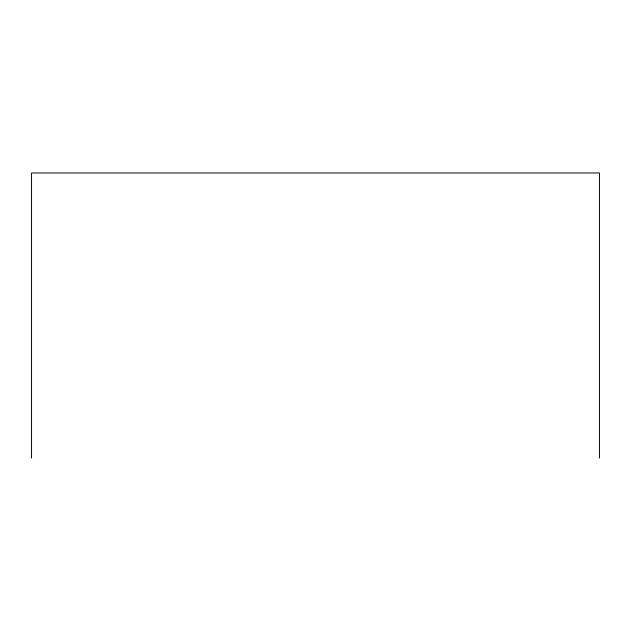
<?xml version="1.0" encoding="UTF-8"?>
<svg xmlns="http://www.w3.org/2000/svg" width="631" height="631" viewBox="0 0 631 631"><rect width="100%" height="100%" fill="white"/><g stroke="black" fill="none" stroke-linecap="round" stroke-linejoin="round"><path stroke-width="0.95" d="M599.45 458.035L599.45 172.965L31.55 172.965L31.55 458.035"/></g></svg>
